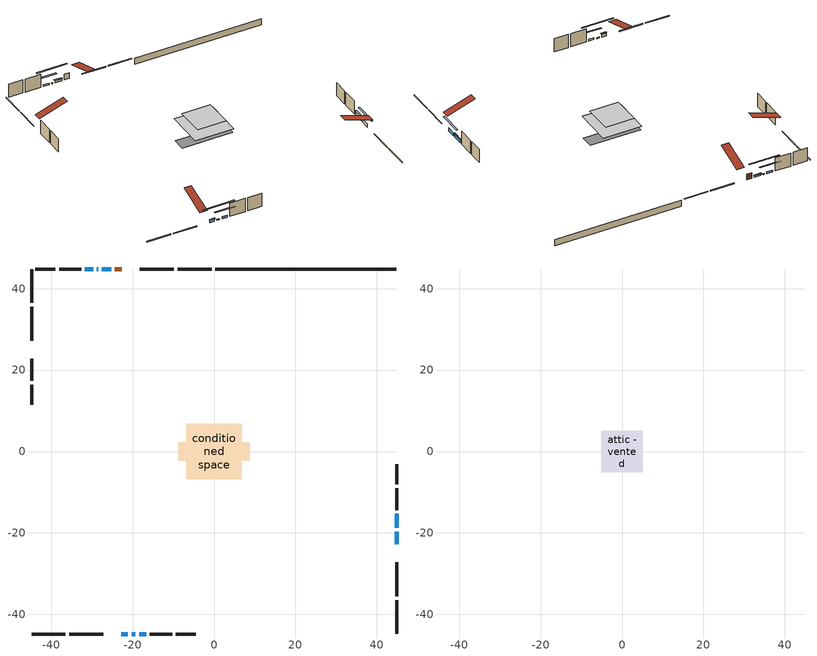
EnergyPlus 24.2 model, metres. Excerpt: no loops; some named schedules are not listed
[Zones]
conditioned space
 floor outside (Floor1 construction): -2.89,-2.89 -2.89,2.89 2.89,2.89 2.89,-2.89 z1.28
 floor adiabatic (AdiabaticFloorConstruction): -6.79,-6.79 -6.79,6.79 6.79,6.79 6.79,-6.79 z3.72
 floor foundation (Slab1 construction): -8.83,-2.3 -8.83,2.3 8.83,2.3 8.83,-2.3 z-1.01
 wall outside (RimJoist1 construction): -0.6,44.83 -8.94,44.83 / -44.83,-44.83 -36.49,-44.83 / -44.83,44.83 -44.83,36.49 / 44.83,-44.83 44.83,-36.49 z1.28:1.58
 wall outside (RimJoist2 construction): -9.87,44.83 -18.22,44.83 / -35.56,-44.83 -27.22,-44.83 / -44.83,35.56 -44.83,27.22 / 44.83,-35.56 44.83,-27.22 z1.28:1.58
 wall outside (AdiabaticWallConstruction 1): -22.68,44.83 -24.32,44.83 z1.28:3.31
 wall outside (AdiabaticWallConstruction): 44.83,-22.75 44.83,-19.71 z1.28:2.48; 44.83,-18.78 44.83,-15.35 z1.28:2.64; -25.25,44.83 -27.54,44.83 z1.28:1.96; -22.75,-44.83 -21.13,-44.83 z1.28:2.24; -28.47,44.83 -28.76,44.83 / -20.21,-44.83 -19.34,-44.83 z1.28:1.63; -29.69,44.83 -31.71,44.83 z1.28:1.88; -18.41,-44.83 -16.65,-44.83 z1.28:1.98
 wall outside (Wall1 construction): -32.64,44.83 -38.07,44.83 / -15.72,-44.83 -10.29,-44.83 / -44.83,22.75 -44.83,17.32 / 44.83,-14.42 44.83,-9 z1.28:6.16
 wall outside (Wall2 construction): -39,44.83 -43.9,44.83 / -9.37,-44.83 -4.46,-44.83 / -44.83,16.39 -44.83,11.49 / 44.83,-8.07 44.83,-3.16 z1.28:6.16
 wall foundation (FoundationWall1 construction): 0.33,44.83,-1.01 0.33,44.83,1.28 40.38,44.83,1.28 40.38,44.83,1.19 44.83,44.83,1.19 44.83,44.83,-1.01
 window (WindowConstruction): 44.83,-22.75 44.83,-19.71 z1.28:2.48
 window (WindowConstruction 3): 44.83,-18.78 44.83,-15.35 z1.28:2.64
 window (WindowConstruction 4): -25.25,44.83 -27.54,44.83 z1.28:1.96
 window (WindowConstruction 5): -22.75,-44.83 -21.13,-44.83 z1.28:2.24
 window (WindowConstruction 6): -28.47,44.83 -28.76,44.83 z1.28:1.62
 window (WindowConstruction 7): -20.2,-44.83 -19.34,-44.83 z1.28:1.62
 window (WindowConstruction 1): -29.69,44.83 -31.71,44.83 z1.28:1.88
 window (WindowConstruction 2): -18.41,-44.83 -16.65,-44.83 z1.28:1.97
 door (Door): -22.68,44.83 -24.32,44.83 z1.28:3.31
 ceiling adiabatic (AdiabaticFloorConstruction): 6.79,-6.79 6.79,6.79 -6.79,6.79 -6.79,-6.79 z3.72
attic - vented
 floor to conditioned space (Floor2 construction Reversed): -5.08,-5.08 -5.08,5.08 5.08,5.08 5.08,-5.08 z6.16
 roof outside (Roof1 construction): -21.75,44.83,6.16 -21.75,34.93,9.46 -19.14,34.93,9.46 -19.14,44.83,6.16; -23.68,-44.83,6.16 -23.68,-34.93,9.46 -26.29,-34.93,9.46 -26.29,-44.83,6.16; -44.83,23.68,6.16 -34.93,23.68,9.46 -34.93,26.29,9.46 -44.83,26.29,6.16; 44.83,-23.68,6.16 34.93,-23.68,9.46 34.93,-26.29,9.46 44.83,-26.29,6.16
shading: 44.83,-17.07 44.83,-25.39 45.24,-25.39 45.24,-17.07 z5.12; 44.83,-15.15 44.83,-18.98 45.24,-18.98 45.24,-15.15 z2.84; -27.74,44.83 -25.05,44.83 -25.05,45.24 -27.74,45.24 z2.16; -20.93,-44.83 -22.95,-44.83 -22.95,-45.24 -20.93,-45.24 z2.44; -33.99,44.83 -23.24,44.83 -23.24,45.24 -33.99,45.24 z6.85; -14.11,-44.83 -25.43,-44.83 -25.43,-45.24 -14.11,-45.24 z6.85; -34.35,44.83 -27.05,44.83 -27.05,45.24 -34.35,45.24 z4.52; -14.01,-44.83 -21.05,-44.83 -21.05,-45.24 -14.01,-45.24 z4.61
[Building]
Building 1: Terrain=Suburbs
[Site:Location]
Toronto City Centre_ON: Latitude {deg}=43.63; Longitude {deg}=-79.39; Time Zone {hr}=-5; Elevation {m}=77; Keep Site Location Information=Yes
[Site:GroundTemperature:Shallow]
5.01852, 3.26908, 3.12898, 3.95918, 7.29196, 10.6092, 13.4851, 15.3069, 15.4617, 13.9799, 11.1774, 7.9619
[Site:WaterMainsTemperature]
Calculation Method=Schedule; Temperature Schedule=mains temperature schedule
[Material] Roughness=Rough; Thermal Absorptance=0.9
Name | Thickness {m} | Conductivity {W/m-K} | Density {kg/m3} | Specific Heat {J/kg-K} | Solar Absorptance | Visible Absorptance
asphalt or fiberglass shingles | 0.00635 | 0.162714 | 1121.4 | 1465.45 | 0.4 | 0.4
ceiling loosefill ins | 0.169333 | 0.0480833 | 16.02 | 1046.75 | 0.7 | 0.7
ceiling stud and cavity | 0.1397 | 0.109582 | 65.682 | 1177.47 | 0.7 | 0.7
concrete 4.0 in. | 0.1016 | 1.803125 | 2242.8 | 837.4 | 0.7 | 0.7
concrete 8.0 in. | 0.2032 | 1.803125 | 2242.8 | 837.4 | 0.7 | 0.7
door material | 0.04445 | 0.053851 | 512.64 | 1214.23 | 0.7 | 0.7
exterior vertical ins | 0.0457286 | 0.029427 | 32.04 | 1214.23 | 0.7 | 0.7
floor covering | 0.0127 | 0.0433444 | 54.468 | 1339.84 | 0.6 | 0.6
floor rigid ins | 0.103632 | 0.029427 | 32.04 | 1214.23 | 0.7 | 0.7
floor rigid ins 1; wall rigid ins 1 | 0.512978 | 0.029427 | 32.04 | 1214.23 | 0.7 | 0.7
floor stud and cavity | 0.1397 | 0.128963 | 92.3553 | 1139.71 | 0.7 | 0.7
floor stud and cavity 1 | 0.1397 | 1.75129 | 37.0049 | 1207.88 | 0.7 | 0.7
furniture material conditioned space 1 | 0.1524 | 0.115458 | 640.8 | 1214.23 | 0.6 | 0.6
gypsum board | 0.0127 | 0.160291 | 801 | 837.4 | 0.6 | 0.6
gypsum board 1 | 0.0127 | 0.160291 | 801 | 837.4 | 0.7 | 0.7
osb sheathing 0.5 in. | 0.0127 | 0.115458 | 512.64 | 1214.23 | 0.7 | 0.7
osb sheathing 0.75 in. | 0.01905 | 0.115458 | 512.64 | 1214.23 | 0.7 | 0.7
osb sheathing 2.0 in. | 0.0508 | 0.115458 | 512.64 | 1214.23 | 0.7 | 0.7
rim joist rigid ins; wall rigid ins | 0.051816 | 0.029427 | 32.04 | 1214.23 | 0.7 | 0.7
rim joist stud and cavity | 0.0508 | 0.0405436 | 125.044 | 1163.47 | 0.6 | 0.6
rim joist stud and cavity 1 | 0.0508 | 0.0347766 | 125.044 | 1163.47 | 0.6 | 0.6
wall stud and cavity | 0.1397 | 0.161258 | 139.0536 | 1170.24 | 0.7 | 0.7
wall stud and cavity 1 | 0.1397 | 0.163586 | 139.0536 | 1170.24 | 0.7 | 0.7
wall stud and cavity 2 | 0.0889 | 0.380278 | 52.3479 | 1209.89 | 0.7 | 0.7
wall stud and cavity 3 | 0.0889 | 0.391764 | 83.0341 | 1211.67 | 0.7 | 0.7
wood siding | 0.0254 | 0.102417 | 544.68 | 1172.36 | 0.4 | 0.4
wood siding 1; wood siding 2; wood siding 3 | 0.0254 | 0.102417 | 544.68 | 1172.36 | 0.7 | 0.7
[WindowMaterial:SimpleGlazingSystem]
Name | U-Factor {W/m2-K} | Solar Heat Gain Coefficient
WindowMaterial | 2.93098 | 0.66
WindowMaterial 1 | 3.01445 | 0.56
WindowMaterial 2 | 2.99571 | 0.59
WindowMaterial 3 | 2.918492 | 0.67
WindowMaterial 4 | 2.99855 | 0.58
WindowMaterial 5 | 2.95483 | 0.63
WindowMaterial 6 | 3.07123 | 0.43
[Construction]
AdiabaticFloorConstruction: floor stud and cavity 1, floor rigid ins 1, osb sheathing 0.75 in., floor covering
AdiabaticWallConstruction: wood siding 2, wall rigid ins 1, wall stud and cavity 2, gypsum board
AdiabaticWallConstruction 1: wood siding 3, wall rigid ins 1, wall stud and cavity 2, gypsum board
Door: door material
Floor1 construction: floor stud and cavity, floor rigid ins, osb sheathing 0.75 in., floor covering
Floor2 construction Reversed: gypsum board, ceiling stud and cavity, ceiling loosefill ins
FoundationWall1 construction: concrete 8.0 in., gypsum board 1
furniture construction conditioned space 1: furniture material conditioned space 1
PartitionWallConstruction: gypsum board, wall stud and cavity 3, gypsum board
RimJoist1 construction: wood siding 1, rim joist rigid ins, osb sheathing 2.0 in., rim joist stud and cavity
RimJoist2 construction: wood siding 1, rim joist rigid ins, osb sheathing 2.0 in., rim joist stud and cavity 1
Roof1 construction: asphalt or fiberglass shingles
Slab1 construction: concrete 4.0 in.
Wall1 construction: wood siding, wall rigid ins, osb sheathing 0.5 in., wall stud and cavity, gypsum board
Wall2 construction: wood siding, wall rigid ins, osb sheathing 0.5 in., wall stud and cavity 1, gypsum board
WindowConstruction: WindowMaterial
WindowConstruction 1: WindowMaterial 1
WindowConstruction 2: WindowMaterial 2
WindowConstruction 3: WindowMaterial 3
WindowConstruction 4: WindowMaterial 4
WindowConstruction 5: WindowMaterial 5
WindowConstruction 6; WindowConstruction 7: WindowMaterial 6
[Zone] Multiplier=1; Part of Total Floor Area=Yes
Name | Volume {m3}
attic - vented | 55.4153
conditioned space | 692.6
[Space]
Name | Zone | Volume {m3}
attic - vented 1 | attic - vented | 55.4153
conditioned space 1 | conditioned space | 692.6
[ZoneInfiltration:EffectiveLeakageArea]
infil attic - vented 1: Zone or Space=attic - vented 1; Schedule=Always On Discrete; Effective Air Leakage Area {cm2}=4353.68; Stack Coefficient=0.000229574; Wind Coefficient=1.02372e-05
[ZoneMixing]
whole house fan mix: Zone or Space=attic - vented; Schedule=Always On Continuous; Design Flow Rate Calculation Method=Flow/Zone; Design Flow Rate {m3/s}=0; Source Zone or Space=conditioned space
[SurfaceProperty:ExposedFoundationPerimeter]
Slab1: Exposed Perimeter Calculation Method=TotalExposedPerimeter; Total Exposed Perimeter {m}=44.502
[InternalMass] Zone or ZoneList=conditioned space; Space or SpaceList=conditioned space 1
Name | Construction | Surface Area {m2}
furniture mass conditioned space 1 | furniture construction conditioned space 1 | 119.62
partition wall mass | PartitionWallConstruction | 299.05
[Lights]
interior lighting: Zone or ZoneList or Space or SpaceList=conditioned space 1; Schedule=interior lighting schedule; Design Level Calculation Method=LightingLevel; Lighting Level {W}=343.2; Return Air Fraction=0; Fraction Radiant=0.6; Fraction Visible=0.2; Fraction Replaceable=1
[People]
occupants: Zone or ZoneList or Space or SpaceList=conditioned space 1; Number of People Schedule=occupants schedule; Number of People Calculation Method=People; Number of People=3; Fraction Radiant=0.314171; Sensible Heat Fraction=0.56303; Activity Level Schedule=occupants activity schedule; Carbon Dioxide Generation Rate {m3/s-W}=0; Enable ASHRAE 55 Comfort Warnings=No; Mean Radiant Temperature Calculation Type=EnclosureAveraged
[ElectricEquipment] Zone or ZoneList or Space or SpaceList=conditioned space 1; Design Level Calculation Method=EquipmentLevel
Name | Schedule | Design Level {W} | Fraction Latent | Fraction Radiant | Fraction Lost
clothes dryer | clothes dryer schedule | 140.772 | 0.015 | 0.081 | 0.85
clothes washer | clothes washer schedule | 32.1985 | 0.03 | 0.162 | 0.7
cooking range | cooking range schedule | 215.147 | 0.08 | 0.432 | 0.2
dishwasher | dishwasher schedule | 66.8632 | 0.3 | 0.18 | 0.4
fridge | fridge schedule | 72.9452 | 0 | 0.6 | 0
mech vent house fan | mech vent house fan schedule | 0 | 0 | 0 | 1
mech vent house fan cfis | mech vent house fan cfis schedule | 0 | 0 | 0 | 0
misc plug loads | misc plug loads schedule | 494.7 | 0.045 | 0.513 | 0.1
whole house fan | Always On Discrete | 0 | 0 | 0 | 1
[OtherEquipment] Zone or ZoneList or Space or SpaceList=conditioned space 1; Design Level Calculation Method=EquipmentLevel
Name | Fuel Type | Schedule | Design Level {W} | Fraction Latent | Fraction Radiant | Fraction Lost
clothes dryer 1 | Electricity | clothes dryer schedule | 0 | 0.015 | 0.081 | 0.85
cooking range 1 | Electricity | cooking range schedule | 0 | 0.08 | 0.432 | 0.2
general water use latent | None | general water use schedule | 62.594 | 1 | 0 | 0
general water use sensible | None | general water use schedule | -61.6891 | 0 | 0.6 | 0
mech vent house fan latent load | None | Always On Discrete | 0 | 1 | 0 | 0
mech vent house fan sensible load | None | Always On Discrete | 0 | 0 | 0 | 0
water heater energy adjustment1 | NaturalGas | Always On Discrete | 0.01 | 0 | 0 | 1
[ZoneInfiltration:DesignFlowRate] Zone or ZoneList or Space or SpaceList=conditioned space 1; Schedule=Always On Discrete; Design Flow Rate Calculation Method=Flow/Zone; Design Flow Rate {m3/s}=0
infil flow; natural vent flow; whole house fan flow
[AvailabilityManager:Scheduled]
central ac and furnace airloop Availability Manager: Schedule=Always On Discrete
[Foundation:Kiva]
Foundation Kiva 1: Initial Indoor Air Temperature {C}=18; Wall Height Above Grade {m}=1.28001; Wall Depth Below Slab {m}=0.2032; Custom Block Material Name 1=exterior vertical ins; Custom Block Depth 1 {m}=2.28999; Custom Block X Position 1 {m}=0.2159; Custom Block Z Position 1 {m}=0
[Foundation:Kiva:Settings]
Soil Conductivity {W/m-K}=0.849921; Soil Density {kg/m3}=1842.3; Soil Specific Heat {J/kg-K}=418.7; Ground Solar Absorptivity=0.9; Ground Thermal Absorptivity=0.9; Ground Surface Roughness {m}=0.03; Far-Field Width {m}=40; Deep-Ground Boundary Condition=ZeroFlux; Deep-Ground Depth {m}=40; Minimum Cell Dimension {m}=0.2; Maximum Cell Growth Coefficient=3; Simulation Timestep=Timestep
[Exterior:Lights]
exterior lighting: Schedule=exterior lighting schedule; Design Level {W}=75.6
[EnergyManagementSystem:GlobalVariable]
central_ac_and_furnace_airloop_Fan_RTF
infil_program_Qfan
infil_program_Qinf
natural_vent_program_Qnv
natural_vent_program_Qwhf
[EnergyManagementSystem:Sensor]
Name | Output:Variable or Output:Meter Index Key | Output:Variable or Output:Meter
airflow_gain | infil flow | Infiltration Sensible Heat Gain Energy
airflow_gain_1 | natural vent flow | Infiltration Sensible Heat Gain Energy
airflow_gain_2 | whole house fan flow | Infiltration Sensible Heat Gain Energy
airflow_loss | infil flow | Infiltration Sensible Heat Loss Energy
airflow_loss_1 | natural vent flow | Infiltration Sensible Heat Loss Energy
airflow_loss_2 | whole house fan flow | Infiltration Sensible Heat Loss Energy
clg_load_cond |  | Cooling:EnergyTransfer:Zone:CONDITIONED SPACE
clg_sp_s; clg_sp_s_1 | cooling setpoint | Schedule Value
clothes_dryer_exhaust_0_sch_s | clothes dryer exhaust 0 schedule | Schedule Value
cool_season | cooling season schedule | Schedule Value
htg_load_cond |  | Heating:EnergyTransfer:Zone:CONDITIONED SPACE
htg_sp_s; htg_sp_s_1 | heating setpoint | Schedule Value
ig_ee_conv | clothes dryer | Electric Equipment Convective Heating Energy
ig_ee_conv_2 | cooking range | Electric Equipment Convective Heating Energy
ig_ee_conv_4 | fridge | Electric Equipment Convective Heating Energy
ig_ee_conv_5 | misc plug loads | Electric Equipment Convective Heating Energy
ig_ee_conv_6 | whole house fan | Electric Equipment Convective Heating Energy
ig_ee_rad | clothes dryer | Electric Equipment Radiant Heating Energy
ig_ee_rad_2 | cooking range | Electric Equipment Radiant Heating Energy
ig_ee_rad_4 | fridge | Electric Equipment Radiant Heating Energy
ig_ee_rad_5 | misc plug loads | Electric Equipment Radiant Heating Energy
ig_ee_rad_6 | whole house fan | Electric Equipment Radiant Heating Energy
ig_lgt_conv | interior lighting | Lights Convective Heating Energy
ig_lgt_rad | interior lighting | Lights Radiant Heating Energy
ig_lgt_vis | interior lighting | Lights Visible Radiation Heating Energy
ig_oe_conv | clothes dryer 1 | Other Equipment Convective Heating Energy
ig_oe_conv_1 | cooking range 1 | Other Equipment Convective Heating Energy
ig_oe_conv_2 | general water use latent | Other Equipment Convective Heating Energy
ig_oe_conv_3 | general water use sensible | Other Equipment Convective Heating Energy
ig_oe_conv_4 | water heater energy adjustment1 | Other Equipment Convective Heating Energy
ig_oe_rad | clothes dryer 1 | Other Equipment Radiant Heating Energy
ig_oe_rad_1 | cooking range 1 | Other Equipment Radiant Heating Energy
ig_oe_rad_2 | general water use latent | Other Equipment Radiant Heating Energy
ig_oe_rad_3 | general water use sensible | Other Equipment Radiant Heating Energy
ig_oe_rad_4 | water heater energy adjustment1 | Other Equipment Radiant Heating Energy
ig_ppl_conv | occupants | People Convective Heating Energy
ig_ppl_rad | occupants | People Radiant Heating Energy
im_conv | furniture mass conditioned space 1 | Surface Inside Face Convection Heat Gain Energy
im_conv_1 | partition wall mass | Surface Inside Face Convection Heat Gain Energy
im_ig | furniture mass conditioned space 1 | Surface Inside Face Internal Gains Radiation Heat Gain Energy
im_ig_1 | partition wall mass | Surface Inside Face Internal Gains Radiation Heat Gain Energy
im_lgt | furniture mass conditioned space 1 | Surface Inside Face Lights Radiation Heat Gain Energy
im_lgt_1 | partition wall mass | Surface Inside Face Lights Radiation Heat Gain Energy
im_sol | furniture mass conditioned space 1 | Surface Inside Face Solar Radiation Heat Gain Energy
im_sol_1 | partition wall mass | Surface Inside Face Solar Radiation Heat Gain Energy
im_surf | furniture mass conditioned space 1 | Surface Inside Face Net Surface Thermal Radiation Heat Gain Energy
im_surf_1 | partition wall mass | Surface Inside Face Net Surface Thermal Radiation Heat Gain Energy
mv_conv | mech vent house fan | Electric Equipment Convective Heating Energy
mv_conv_1 | mech vent house fan cfis | Electric Equipment Convective Heating Energy
mv_conv_2 | mech vent house fan latent load | Other Equipment Convective Heating Energy
mv_conv_3 | mech vent house fan sensible load | Other Equipment Convective Heating Energy
mv_rad | mech vent house fan | Electric Equipment Radiant Heating Energy
mv_rad_1 | mech vent house fan cfis | Electric Equipment Radiant Heating Energy
mv_rad_2 | mech vent house fan latent load | Other Equipment Radiant Heating Energy
mv_rad_3 | mech vent house fan sensible load | Other Equipment Radiant Heating Energy
natural_vent_s | natural vent schedule | Schedule Value
out_pb_s |  | Site Outdoor Air Barometric Pressure
out_wt_s |  | Site Outdoor Air Humidity Ratio
site_vw_s |  | Site Wind Speed
ss_back_out | Window1 | Surface Window Shortwave from Zone Back Out Window Heat Transfer Rate
ss_back_out_1 | Window11 | Surface Window Shortwave from Zone Back Out Window Heat Transfer Rate
ss_back_out_2 | Window14 | Surface Window Shortwave from Zone Back Out Window Heat Transfer Rate
ss_back_out_3 | Window18 | Surface Window Shortwave from Zone Back Out Window Heat Transfer Rate
ss_back_out_4 | Window20 | Surface Window Shortwave from Zone Back Out Window Heat Transfer Rate
ss_back_out_5 | Window21 | Surface Window Shortwave from Zone Back Out Window Heat Transfer Rate
ss_back_out_6 | Window4 | Surface Window Shortwave from Zone Back Out Window Heat Transfer Rate
ss_back_out_7 | Window8 | Surface Window Shortwave from Zone Back Out Window Heat Transfer Rate
ss_conv | Door1 | Surface Inside Face Convection Heat Gain Energy
ss_conv_1 | Window1 | Surface Inside Face Convection Heat Gain Energy
ss_conv_2 | Window11 | Surface Inside Face Convection Heat Gain Energy
ss_conv_3 | Window14 | Surface Inside Face Convection Heat Gain Energy
ss_conv_4 | Window18 | Surface Inside Face Convection Heat Gain Energy
ss_conv_5 | Window20 | Surface Inside Face Convection Heat Gain Energy
ss_conv_6 | Window21 | Surface Inside Face Convection Heat Gain Energy
ss_conv_7 | Window4 | Surface Inside Face Convection Heat Gain Energy
ss_conv_8 | Window8 | Surface Inside Face Convection Heat Gain Energy
ss_ig | Door1 | Surface Inside Face Internal Gains Radiation Heat Gain Energy
ss_ig_1 | Window1 | Surface Inside Face Internal Gains Radiation Heat Gain Energy
ss_ig_2 | Window11 | Surface Inside Face Internal Gains Radiation Heat Gain Energy
ss_ig_3 | Window14 | Surface Inside Face Internal Gains Radiation Heat Gain Energy
ss_ig_4 | Window18 | Surface Inside Face Internal Gains Radiation Heat Gain Energy
ss_ig_5 | Window20 | Surface Inside Face Internal Gains Radiation Heat Gain Energy
ss_ig_6 | Window21 | Surface Inside Face Internal Gains Radiation Heat Gain Energy
ss_ig_7 | Window4 | Surface Inside Face Internal Gains Radiation Heat Gain Energy
ss_ig_8 | Window8 | Surface Inside Face Internal Gains Radiation Heat Gain Energy
ss_lgt | Door1 | Surface Inside Face Lights Radiation Heat Gain Energy
ss_sol | Door1 | Surface Inside Face Solar Radiation Heat Gain Energy
ss_surf | Door1 | Surface Inside Face Net Surface Thermal Radiation Heat Gain Energy
ss_surf_1 | Window1 | Surface Inside Face Net Surface Thermal Radiation Heat Gain Energy
ss_surf_2 | Window11 | Surface Inside Face Net Surface Thermal Radiation Heat Gain Energy
ss_surf_3 | Window14 | Surface Inside Face Net Surface Thermal Radiation Heat Gain Energy
ss_surf_4 | Window18 | Surface Inside Face Net Surface Thermal Radiation Heat Gain Energy
ss_surf_5 | Window20 | Surface Inside Face Net Surface Thermal Radiation Heat Gain Energy
ss_surf_6 | Window21 | Surface Inside Face Net Surface Thermal Radiation Heat Gain Energy
ss_surf_7 | Window4 | Surface Inside Face Net Surface Thermal Radiation Heat Gain Energy
ss_surf_8 | Window8 | Surface Inside Face Net Surface Thermal Radiation Heat Gain Energy
ss_trans_in | Window1 | Surface Window Transmitted Solar Radiation Rate
ss_trans_in_1 | Window11 | Surface Window Transmitted Solar Radiation Rate
ss_trans_in_2 | Window14 | Surface Window Transmitted Solar Radiation Rate
ss_trans_in_3 | Window18 | Surface Window Transmitted Solar Radiation Rate
ss_trans_in_4 | Window20 | Surface Window Transmitted Solar Radiation Rate
ss_trans_in_5 | Window21 | Surface Window Transmitted Solar Radiation Rate
ss_trans_in_6 | Window4 | Surface Window Transmitted Solar Radiation Rate
ss_trans_in_7 | Window8 | Surface Window Transmitted Solar Radiation Rate
ss_trans_out | Window1 | Surface Inside Face Initial Transmitted Diffuse Transmitted Out Window Solar Radiation Rate
ss_trans_out_1 | Window11 | Surface Inside Face Initial Transmitted Diffuse Transmitted Out Window Solar Radiation Rate
ss_trans_out_2 | Window14 | Surface Inside Face Initial Transmitted Diffuse Transmitted Out Window Solar Radiation Rate
ss_trans_out_3 | Window18 | Surface Inside Face Initial Transmitted Diffuse Transmitted Out Window Solar Radiation Rate
ss_trans_out_4 | Window20 | Surface Inside Face Initial Transmitted Diffuse Transmitted Out Window Solar Radiation Rate
ss_trans_out_5 | Window21 | Surface Inside Face Initial Transmitted Diffuse Transmitted Out Window Solar Radiation Rate
ss_trans_out_6 | Window4 | Surface Inside Face Initial Transmitted Diffuse Transmitted Out Window Solar Radiation Rate
ss_trans_out_7 | Window8 | Surface Inside Face Initial Transmitted Diffuse Transmitted Out Window Solar Radiation Rate
s_conv | Floor1 | Surface Inside Face Convection Heat Gain Energy
s_conv_1 | Floor2 | Surface Inside Face Convection Heat Gain Energy
s_conv_10 | RimJoist2:180 | Surface Inside Face Convection Heat Gain Energy
s_conv_11 | RimJoist2:270 | Surface Inside Face Convection Heat Gain Energy
s_conv_12 | RimJoist2:90 | Surface Inside Face Convection Heat Gain Energy
s_conv_13 | Slab1 | Surface Inside Face Convection Heat Gain Energy
s_conv_14 | Wall1:0 | Surface Inside Face Convection Heat Gain Energy
s_conv_15 | Wall1:180 | Surface Inside Face Convection Heat Gain Energy
s_conv_16 | Wall1:270 | Surface Inside Face Convection Heat Gain Energy
s_conv_17 | Wall1:90 | Surface Inside Face Convection Heat Gain Energy
s_conv_18 | Wall2:0 | Surface Inside Face Convection Heat Gain Energy
s_conv_19 | Wall2:180 | Surface Inside Face Convection Heat Gain Energy
s_conv_2 | FoundationWall1 | Surface Inside Face Convection Heat Gain Energy
s_conv_20 | Wall2:270 | Surface Inside Face Convection Heat Gain Energy
s_conv_21 | Wall2:90 | Surface Inside Face Convection Heat Gain Energy
s_conv_3 | inferred conditioned ceiling | Surface Inside Face Convection Heat Gain Energy
s_conv_4 | inferred conditioned floor | Surface Inside Face Convection Heat Gain Energy
s_conv_5 | RimJoist1:0 | Surface Inside Face Convection Heat Gain Energy
s_conv_6 | RimJoist1:180 | Surface Inside Face Convection Heat Gain Energy
s_conv_7 | RimJoist1:270 | Surface Inside Face Convection Heat Gain Energy
s_conv_8 | RimJoist1:90 | Surface Inside Face Convection Heat Gain Energy
s_conv_9 | RimJoist2:0 | Surface Inside Face Convection Heat Gain Energy
s_ig | Floor1 | Surface Inside Face Internal Gains Radiation Heat Gain Energy
s_ig_1 | Floor2 | Surface Inside Face Internal Gains Radiation Heat Gain Energy
s_ig_10 | RimJoist2:180 | Surface Inside Face Internal Gains Radiation Heat Gain Energy
s_ig_11 | RimJoist2:270 | Surface Inside Face Internal Gains Radiation Heat Gain Energy
s_ig_12 | RimJoist2:90 | Surface Inside Face Internal Gains Radiation Heat Gain Energy
s_ig_13 | Slab1 | Surface Inside Face Internal Gains Radiation Heat Gain Energy
s_ig_14 | Wall1:0 | Surface Inside Face Internal Gains Radiation Heat Gain Energy
s_ig_15 | Wall1:180 | Surface Inside Face Internal Gains Radiation Heat Gain Energy
s_ig_16 | Wall1:270 | Surface Inside Face Internal Gains Radiation Heat Gain Energy
s_ig_17 | Wall1:90 | Surface Inside Face Internal Gains Radiation Heat Gain Energy
s_ig_18 | Wall2:0 | Surface Inside Face Internal Gains Radiation Heat Gain Energy
s_ig_19 | Wall2:180 | Surface Inside Face Internal Gains Radiation Heat Gain Energy
s_ig_2 | FoundationWall1 | Surface Inside Face Internal Gains Radiation Heat Gain Energy
s_ig_20 | Wall2:270 | Surface Inside Face Internal Gains Radiation Heat Gain Energy
s_ig_21 | Wall2:90 | Surface Inside Face Internal Gains Radiation Heat Gain Energy
s_ig_3 | inferred conditioned ceiling | Surface Inside Face Internal Gains Radiation Heat Gain Energy
s_ig_4 | inferred conditioned floor | Surface Inside Face Internal Gains Radiation Heat Gain Energy
s_ig_5 | RimJoist1:0 | Surface Inside Face Internal Gains Radiation Heat Gain Energy
s_ig_6 | RimJoist1:180 | Surface Inside Face Internal Gains Radiation Heat Gain Energy
s_ig_7 | RimJoist1:270 | Surface Inside Face Internal Gains Radiation Heat Gain Energy
s_ig_8 | RimJoist1:90 | Surface Inside Face Internal Gains Radiation Heat Gain Energy
s_ig_9 | RimJoist2:0 | Surface Inside Face Internal Gains Radiation Heat Gain Energy
s_lgt | Floor1 | Surface Inside Face Lights Radiation Heat Gain Energy
